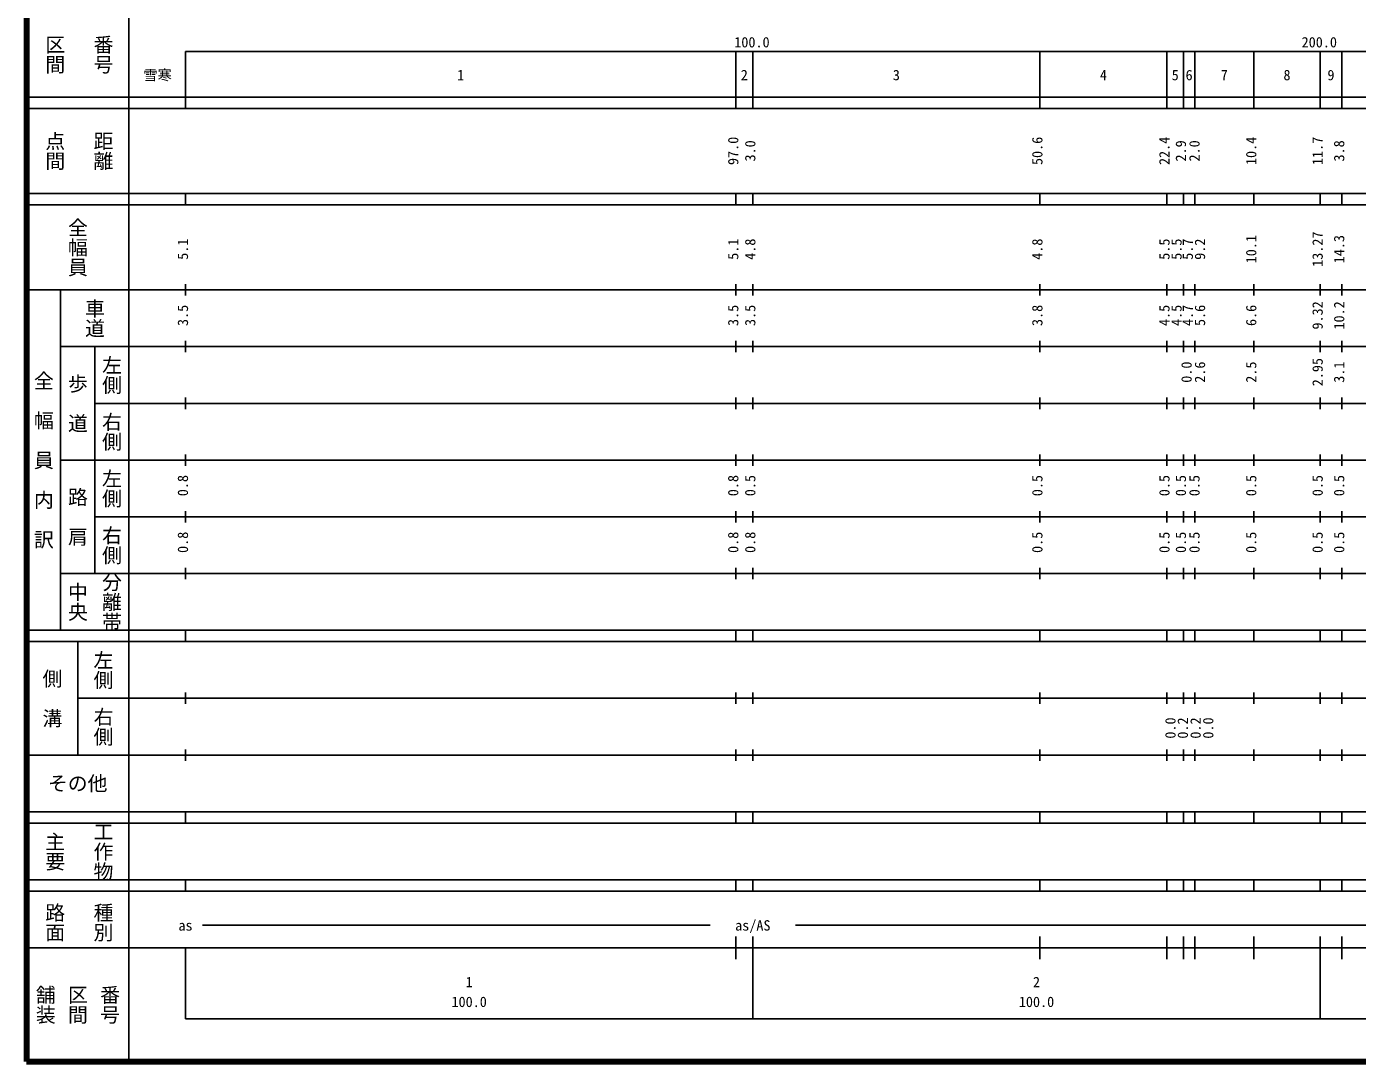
# Model space of a CAD drawing. Units: millimetres on the paper, enlarged 1000 times. Extents: x 40000 to 680000, y 20000 to 380000.
# Drawn here: x 40000 to 274558, y 20000 to 202409 of the extents above; entities that cross this region are included whole.
import ezdxf
from ezdxf.enums import TextEntityAlignment as Align

# ---------------------------------------------------------------- set-up
doc = ezdxf.new("R2010")
doc.units = ezdxf.units.MM
doc.header["$LTSCALE"] = 1000
doc.layers.add('M-TTL', color=2, linetype='Continuous', lineweight=140)
doc.layers.add('M-TTL-BAND', color=7, linetype='Continuous', lineweight=25)
doc.styles.add('@ＭＳ ゴシック', font='')
doc.styles.add('ＭＳ ゴシック', font='')
doc.styles.get('@ＭＳ ゴシック').set_extended_font_data('@MS Gothic')
doc.styles.get('ＭＳ ゴシック').set_extended_font_data('MS Gothic')

msp = doc.modelspace()

# ---------------------------------------------------------------- linework, layer by layer
at = {"layer": 'M-TTL'}
for p, q in [((40000, 380000), (40000, 20000)), ((40000, 20000), (680000, 20000))]:
    msp.add_line(p, q, dxfattribs=at)
at = {"layer": 'M-TTL-BAND'}
for p, q in [((58000, 370000), (58000, 20000)), ((68000, 198000), (579000, 198000)), ((68000, 198000), (68000, 188000)), ((165000, 188000), (165000, 198000)), ((168000, 188000), (168000, 198000)), ((218600, 188000), (218600, 198000)), ((241000, 188000), (241000, 198000)), ((243900, 188000), (243900, 198000)), ((245900, 188000), (245900, 198000)), ((256300, 188000), (256300, 198000)), ((268000, 188000), (268000, 198000)), ((271800, 188000), (271800, 198000)), ((40000, 190000), (579000, 190000)), ((40000, 188000), (579000, 188000)), ((40000, 173000), (579000, 173000)), ((68000, 171000), (68000, 173000)), ((165000, 171000), (165000, 173000)), ((168000, 171000), (168000, 173000)), ((218600, 171000), (218600, 173000)), ((241000, 171000), (241000, 173000)), ((243900, 171000), (243900, 173000)), ((245900, 171000), (245900, 173000)), ((256300, 171000), (256300, 173000)), ((268000, 171000), (268000, 173000)), ((271800, 171000), (271800, 173000)), ((40000, 171000), (579000, 171000)), ((40000, 156000), (579000, 156000)), ((46000, 96000), (46000, 156000)), ((68000, 155000), (68000, 157000)), ((165000, 155000), (165000, 157000)), ((168000, 155000), (168000, 157000)), ((218600, 155000), (218600, 157000)), ((241000, 155000), (241000, 157000)), ((243900, 155000), (243900, 157000)), ((245900, 155000), (245900, 157000)), ((256300, 155000), (256300, 157000)), ((268000, 155000), (268000, 157000)), ((271800, 155000), (271800, 157000)), ((46000, 146000), (579000, 146000)), ((52000, 146000), (52000, 106000)), ((68000, 145000), (68000, 147000)), ((165000, 145000), (165000, 147000)), ((168000, 145000), (168000, 147000)), ((218600, 145000), (218600, 147000)), ((241000, 145000), (241000, 147000)), ((243900, 145000), (243900, 147000)), ((245900, 145000), (245900, 147000)), ((256300, 145000), (256300, 147000)), ((268000, 145000), (268000, 147000)), ((271800, 145000), (271800, 147000)), ((68000, 135000), (68000, 137000)), ((165000, 135000), (165000, 137000)), ((168000, 135000), (168000, 137000)), ((218600, 135000), (218600, 137000)), ((241000, 135000), (241000, 137000)), ((243900, 135000), (243900, 137000)), ((245900, 135000), (245900, 137000)), ((256300, 135000), (256300, 137000)), ((268000, 135000), (268000, 137000)), ((271800, 135000), (271800, 137000)), ((52000, 136000), (579000, 136000)), ((68000, 125000), (68000, 127000)), ((165000, 125000), (165000, 127000)), ((168000, 125000), (168000, 127000)), ((218600, 125000), (218600, 127000)), ((241000, 125000), (241000, 127000)), ((243900, 125000), (243900, 127000)), ((245900, 125000), (245900, 127000)), ((256300, 125000), (256300, 127000)), ((268000, 125000), (268000, 127000)), ((271800, 125000), (271800, 127000)), ((46000, 126000), (579000, 126000)), ((52000, 116000), (579000, 116000)), ((68000, 115000), (68000, 117000)), ((165000, 115000), (165000, 117000)), ((168000, 115000), (168000, 117000)), ((218600, 115000), (218600, 117000)), ((241000, 115000), (241000, 117000)), ((243900, 115000), (243900, 117000)), ((245900, 115000), (245900, 117000)), ((256300, 115000), (256300, 117000)), ((268000, 115000), (268000, 117000)), ((271800, 115000), (271800, 117000)), ((46000, 106000), (579000, 106000)), ((68000, 105000), (68000, 107000)), ((165000, 105000), (165000, 107000)), ((168000, 105000), (168000, 107000)), ((218600, 105000), (218600, 107000)), ((241000, 105000), (241000, 107000)), ((243900, 105000), (243900, 107000)), ((245900, 105000), (245900, 107000)), ((256300, 105000), (256300, 107000)), ((268000, 105000), (268000, 107000)), ((271800, 105000), (271800, 107000)), ((40000, 96000), (579000, 96000)), ((40000, 94000), (579000, 94000)), ((49000, 94000), (49000, 74000)), ((68000, 94000), (68000, 96000)), ((165000, 94000), (165000, 96000)), ((168000, 94000), (168000, 96000)), ((218600, 94000), (218600, 96000)), ((241000, 94000), (241000, 96000)), ((243900, 94000), (243900, 96000)), ((245900, 94000), (245900, 96000)), ((256300, 94000), (256300, 96000)), ((268000, 94000), (268000, 96000)), ((271800, 94000), (271800, 96000)), ((68000, 83000), (68000, 85000)), ((165000, 83000), (165000, 85000)), ((168000, 83000), (168000, 85000)), ((218600, 83000), (218600, 85000)), ((241000, 83000), (241000, 85000)), ((243900, 83000), (243900, 85000)), ((245900, 83000), (245900, 85000)), ((256300, 83000), (256300, 85000)), ((268000, 83000), (268000, 85000)), ((271800, 83000), (271800, 85000)), ((49000, 84000), (579000, 84000)), ((40000, 74000), (579000, 74000)), ((68000, 73000), (68000, 75000)), ((165000, 73000), (165000, 75000)), ((168000, 73000), (168000, 75000)), ((218600, 73000), (218600, 75000)), ((241000, 73000), (241000, 75000)), ((243900, 73000), (243900, 75000)), ((245900, 73000), (245900, 75000)), ((256300, 73000), (256300, 75000)), ((268000, 73000), (268000, 75000)), ((271800, 73000), (271800, 75000)), ((40000, 64000), (579000, 64000)), ((68000, 62000), (68000, 64000)), ((165000, 62000), (165000, 64000)), ((168000, 62000), (168000, 64000)), ((218600, 62000), (218600, 64000)), ((241000, 62000), (241000, 64000)), ((243900, 62000), (243900, 64000)), ((245900, 62000), (245900, 64000)), ((256300, 62000), (256300, 64000)), ((268000, 62000), (268000, 64000)), ((271800, 62000), (271800, 64000)), ((40000, 62000), (579000, 62000)), ((40000, 52000), (579000, 52000)), ((68000, 50000), (68000, 52000)), ((165000, 50000), (165000, 52000)), ((168000, 50000), (168000, 52000)), ((218600, 50000), (218600, 52000)), ((241000, 50000), (241000, 52000)), ((243900, 50000), (243900, 52000)), ((245900, 50000), (245900, 52000)), ((256300, 50000), (256300, 52000)), ((268000, 50000), (268000, 52000)), ((271800, 50000), (271800, 52000)), ((40000, 50000), (579000, 50000)), ((71000, 44000), (160500, 44000)), ((175500, 44000), (537600, 44000)), ((40000, 40000), (579000, 40000)), ((68000, 40000), (68000, 27500)), ((165000, 38000), (165000, 42000)), ((168000, 27500), (168000, 42000)), ((218600, 38000), (218600, 42000)), ((241000, 38000), (241000, 42000)), ((243900, 38000), (243900, 42000)), ((245900, 38000), (245900, 42000)), ((256300, 38000), (256300, 42000)), ((268000, 27500), (268000, 42000)), ((271800, 38000), (271800, 42000)), ((68000, 27500), (579000, 27500))]:
    msp.add_line(p, q, dxfattribs=at)

# ---------------------------------------------------------------- texts
at = {"layer": 'M-TTL-BAND', "style": '@ＭＳ ゴシック'}
for s, p in [('区間', (45000, 197500)), ('番号', (53500, 197500)), ('点間', (45000, 180500)), ('距離', (53500, 180500)), ('全幅員', (49000, 163500)), ('車道', (52000, 151000)), ('左側', (55000, 141000)), ('全\u3000幅\u3000員\u3000内\u3000訳', (43000, 126000)), ('歩\u3000道', (49000, 136000)), ('右側', (55000, 131000)), ('左側', (55000, 121000)), ('路\u3000肩', (49000, 116000)), ('右側', (55000, 111000)), ('分離帯', (55000, 101000)), ('中央', (49000, 101000)), ('左側', (53500, 89000)), ('側\u3000溝', (44500, 84000)), ('右側', (53500, 79000)), ('工作物', (53500, 57000)), ('主要', (45000, 57000)), ('路面', (45000, 44500)), ('種別', (53500, 44500)), ('舗装', (43333, 30000)), ('区間', (49000, 30000)), ('番号', (54667, 30000))]:
    msp.add_text(s, height=2566, rotation=270, dxfattribs=at).set_placement(p, align=Align.MIDDLE_CENTER)
at = {"layer": 'M-TTL-BAND', "style": 'ＭＳ ゴシック'}
for s, p in [('100.0', (167844, 198195)), ('200.0', (267844, 198195)), ('雪寒', (63087, 192405)), ('1', (116500, 192405)), ('2', (166500, 192405)), ('3', (193300, 192405)), ('4', (229800, 192405)), ('5', (242450, 192405)), ('6', (244900, 192405)), ('7', (251100, 192405)), ('8', (262150, 192405)), ('9', (269900, 192405)), ('as/AS', (168000, 42500)), ('as', (68000, 42500)), ('1', (118000, 32523)), ('2', (218000, 32523)), ('100.0', (118000, 29033)), ('100.0', (218000, 29033))]:
    msp.add_text(s, height=1833, dxfattribs=at).set_placement(p, align=Align.BOTTOM_CENTER)
for s, p in [('97.0', (166000, 180500)), ('3.0', (169000, 180500)), ('50.6', (219600, 180500)), ('22.4', (242000, 180500)), ('2.9', (244900, 180500)), ('2.0', (247297, 180500)), ('10.4', (257300, 180500)), ('11.7', (269000, 180500)), ('3.8', (272800, 180500)), ('5.1', (69000, 163174)), ('5.1', (166000, 163174)), ('4.8', (169000, 163174)), ('4.8', (219600, 163174)), ('5.5', (242000, 163174)), ('5.5', (244131, 163174)), ('5.7', (246116, 163174)), ('9.2', (248270, 163174)), ('10.1', (257300, 163174)), ('13.27', (269000, 163174)), ('14.3', (272800, 163174)), ('3.5', (69000, 151500)), ('3.5', (166000, 151500)), ('3.5', (169000, 151500)), ('3.8', (219600, 151500)), ('4.5', (242000, 151500)), ('4.5', (244131, 151500)), ('4.7', (246116, 151500)), ('5.6', (248270, 151500)), ('6.6', (257300, 151500)), ('9.32', (269000, 151500)), ('10.2', (272800, 151500)), ('0.0', (245900, 141500)), ('2.6', (248270, 141500)), ('2.5', (257300, 141500)), ('2.95', (269000, 141500)), ('3.1', (272800, 141500)), ('0.8', (69000, 121500)), ('0.8', (166000, 121500)), ('0.5', (169000, 121500)), ('0.5', (219600, 121500)), ('0.5', (242000, 121500)), ('0.5', (244900, 121500)), ('0.5', (247297, 121500)), ('0.5', (257300, 121500)), ('0.5', (269000, 121500)), ('0.5', (272800, 121500)), ('0.8', (69000, 111500)), ('0.8', (166000, 111500)), ('0.8', (169000, 111500)), ('0.5', (219600, 111500)), ('0.5', (242000, 111500)), ('0.5', (244900, 111500)), ('0.5', (247297, 111500)), ('0.5', (257300, 111500)), ('0.5', (269000, 111500)), ('0.5', (272800, 111500)), ('0.0', (243060, 78764)), ('0.2', (245245, 78764)), ('0.2', (247497, 78764)), ('0.0', (249721, 78764))]:
    msp.add_text(s, height=1833, rotation=90, dxfattribs=at).set_placement(p, align=Align.BOTTOM_CENTER)
msp.add_text('その他', height=2566, dxfattribs=at).set_placement((49000, 69000), align=Align.MIDDLE_CENTER)

doc.saveas('drawing.dxf')
